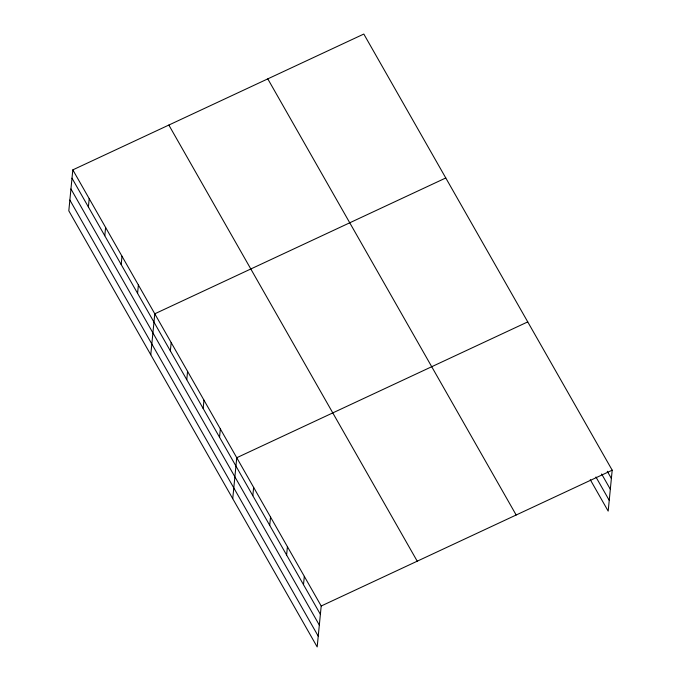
<?xml version="1.0" encoding="UTF-8"?>
<svg xmlns="http://www.w3.org/2000/svg" width="681" height="681" viewBox="0 0 681 681"><rect width="100%" height="100%" fill="white"/><g stroke="black" fill="none" stroke-linecap="round" stroke-linejoin="round"><path stroke-width="1.02" d="M72.816 169.875L68.807 210.821L317.184 646.95L321.202 606.005L72.816 169.875L363.816 34.05L612.193 470.179L608.184 511.125L590.265 479.671M88.394 206.981L89.211 198.665M104.789 235.762L105.606 227.445M121.184 264.551L122.001 256.235M137.579 293.332L138.388 285.016M150.773 354.741L154.783 313.805L445.783 177.971M170.361 350.902L171.178 342.586M186.756 379.683L187.573 371.366M203.151 408.472L203.968 400.156M219.546 437.253L220.355 428.936M232.74 498.662L236.75 457.726L527.749 321.892M252.83 495.7L253.638 487.383M269.719 525.349L270.536 517.041M286.607 555.006L287.425 546.698M303.496 584.664L304.313 576.347M321.202 606.005L612.193 470.179M607.29 471.303L611.385 478.496M601.629 473.985L610.329 489.264M595.935 476.989L609.24 500.356M267.786 78.877L516.172 515.006M168.845 125.057L417.232 561.187M71.999 178.192L320.385 614.322M70.943 188.96L319.329 625.09M69.862 200.052L318.24 636.182"/></g></svg>
